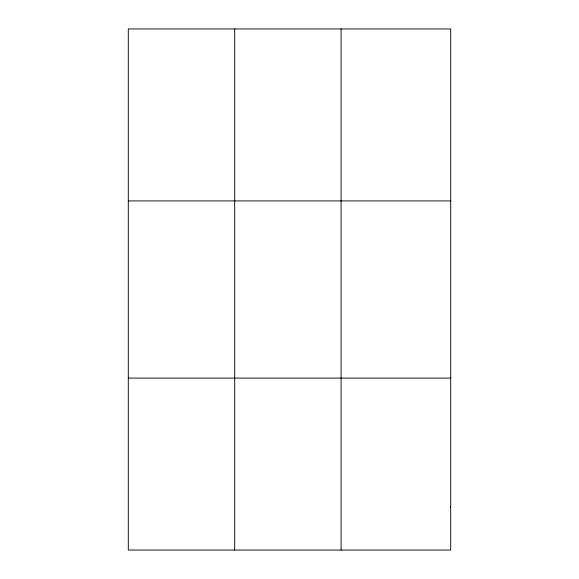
<?xml version="1.0" encoding="UTF-8"?>
<svg xmlns="http://www.w3.org/2000/svg" width="579" height="579" viewBox="0 0 579 579"><rect width="100%" height="100%" fill="white"/><g stroke="black" fill="none" stroke-linecap="round" stroke-linejoin="round"><path stroke-width="0.87" d="M234.69 550.05L234.69 28.95M341.082 550.05L341.082 28.95M128.299 200.913L450.701 200.913M128.299 378.087L450.701 378.087M450.701 507.059L450.701 550.05L128.299 550.05L128.299 28.95L450.701 28.95L450.701 507.059"/></g></svg>
